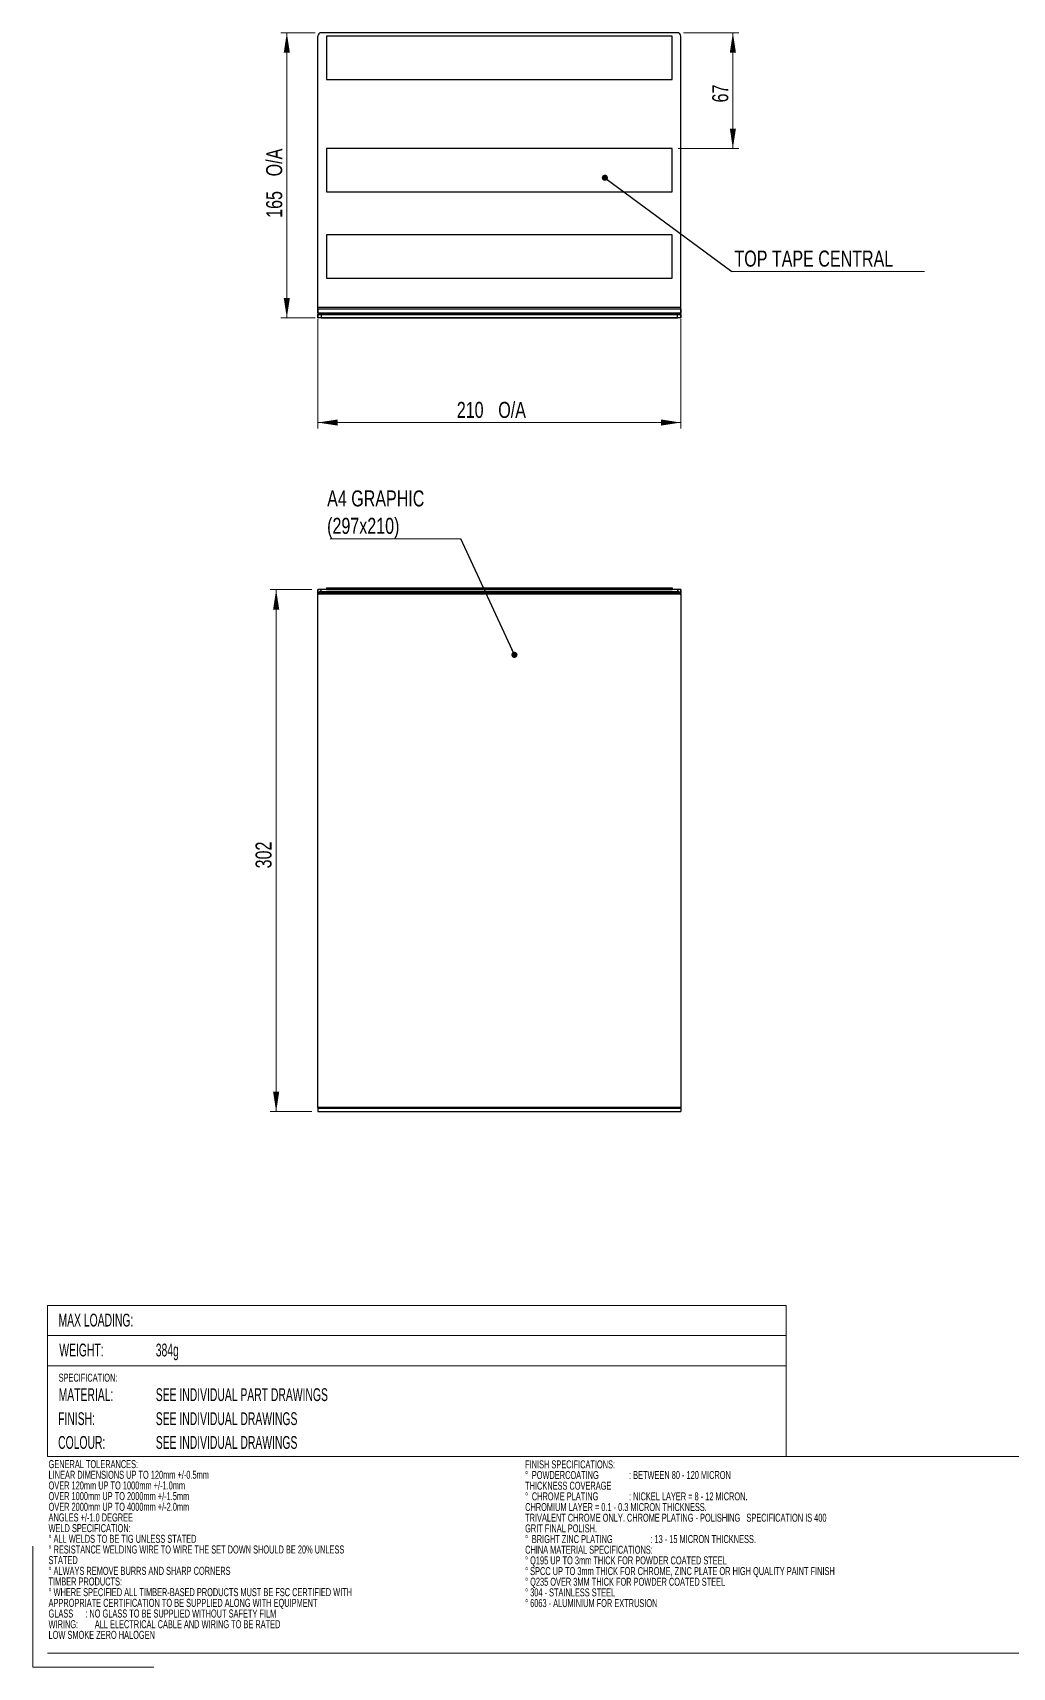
# Model space of a CAD drawing. Header units: millimetres. Extents: x 0 to 1470, y 0 to 1036.
# Drawn here: x 0 to 566, y 0 to 946 of the extents above; entities that cross this region are included whole.
import ezdxf

# ---------------------------------------------------------------- set-up
doc = ezdxf.new("R2010")
doc.units = ezdxf.units.MM
doc.layers.add('SLD-0', color=7, linetype='Continuous')
doc.styles.add('SLDTEXTSTYLE0', font='TXT', dxfattribs={"width": 0.605})
doc.styles.add('SLDTEXTSTYLE4', font='TXT', dxfattribs={"width": 0.75})
doc.dimstyles.new('SLDDIMSTYLE0', dxfattribs={"dimtxt": 9.260417, "dimasz": 11.557, "dimexe": 0, "dimexo": 0.0625, "dimgap": 2.315104, "dimtad": 1, "dimdec": 1, "dimrnd": 1e-09, "dimzin": 12, "dimdsep": 46, "dimtxsty": 'SLDTEXTSTYLE4', "dimsah": 1, "dimcen": 0.09, "dimadec": 0, "dimazin": 3, "dimtfac": 1, "dimtdec": 1, "dimtofl": 0, "dimtmove": 0, "dimatfit": 3, "dimfxl": 1, "dimfrac": 2, "dimtolj": 1, "dimtzin": 12, "dimarcsym": 0})
doc.dimstyles.new('SLDDIMSTYLE1', dxfattribs={"dimtxt": 0.18, "dimasz": 3.556, "dimexe": 0, "dimexo": 0.0625, "dimgap": 0, "dimtad": 0, "dimtih": 1, "dimtoh": 1, "dimdec": 0, "dimrnd": 1e-09, "dimzin": 0, "dimdsep": 46, "dimtxsty": 'Standard', "dimblk1": 'DOT', "dimblk2": 'DOT', "dimsah": 1, "dimcen": 0.09, "dimadec": 0, "dimazin": 0, "dimtfac": 3.556, "dimtdec": 0, "dimtofl": 0, "dimtmove": 0, "dimatfit": 3, "dimldrblk": 'DOT', "dimfxl": 1, "dimfrac": 2, "dimtolj": 1, "dimtzin": 0, "dimarcsym": 0})

# ---------------------------------------------------------------- blocks, each defined once
blk = doc.blocks.new('SW_NOTE_0')
at = {"color": 0, "linetype": 'Continuous', "lineweight": 18, "ltscale": 12.25, "attachment_point": 1, "style": 'SLDTEXTSTYLE0'}
for s, insert, char_height in [('FINISH SPECIFICATIONS:', (0, 5.97), 4.6302), ('THICKNESS COVERAGE', (0, -6.38), 4.6302), ('%%d', (0, -0.2), 4.63), ('POWDERCOATING', (3.88, -0.2), 4.6302), (': BETWEEN 80 - 120 MICRON', (60.12, -0.2), 4.6302), ('CHROMIUM LAYER = 0.1 - 0.3 MICRON THICKNESS.', (0, -18.73), 4.6302), ('%%d', (0, -12.55), 4.63), ('CHROME PLATING', (3.88, -12.55), 4.6302), (': NICKEL LAYER = 8 - 12 MICRON.', (60.12, -12.55), 4.6302), ('TRIVALENT CHROME ONLY. CHROME PLATING - POLISHING   SPECIFICATION IS 400', (0, -24.9), 4.6302), ('GRIT FINAL POLISH.', (0, -31.07), 4.6302), ('%%d', (0, -37.25), 4.63), ('BRIGHT ZINC PLATING', (3.88, -37.25), 4.6302), (': 13 - 15 MICRON THICKNESS.', (72.47, -37.25), 4.6302), ('CHINA MATERIAL SPECIFICATIONS:', (0, -43.42), 4.6302), ('%%d Q195 UP TO 3mm THICK FOR POWDER COATED STEEL', (0, -49.59), 4.6302), ('%%d SPCC UP TO 3mm THICK FOR CHROME, ZINC PLATE OR HIGH QUALITY PAINT FINISH', (0, -55.77), 4.6302), ('%%d Q235 OVER 3MM THICK FOR POWDER COATED STEEL', (0, -61.94), 4.6302), ('%%d 304 - STAINLESS STEEL', (0, -68.11), 4.6302), ('%%d 6063 - ALUMINIUM FOR EXTRUSION', (0, -74.29), 4.6302)]:
    blk.add_mtext(s, dxfattribs=dict(at, insert=insert, char_height=char_height))
blk = doc.blocks.new('SW_NOTE_0_3')
at = {"color": 0, "linetype": 'Continuous', "lineweight": 18, "ltscale": 12.25, "attachment_point": 1, "style": 'SLDTEXTSTYLE0'}
for s, insert, char_height in [('GENERAL TOLERANCES:', (0, 5.97), 4.6302), ('LINEAR DIMENSIONS UP TO 120mm +/-0.5mm', (0, -0.2), 4.6302), ('OVER 120mm UP TO 1000mm +/-1.0mm', (0, -6.38), 4.6302), ('OVER 1000mm UP TO 2000mm +/-1.5mm', (0, -12.55), 4.6302), ('OVER 2000mm UP TO 4000mm +/-2.0mm', (0, -18.73), 4.6302), ('ANGLES +/-1.0 DEGREE', (0, -24.9), 4.6302), ('WELD SPECIFICATION:', (0, -31.07), 4.6302), ('%%d ALL WELDS TO BE TIG UNLESS STATED', (0, -37.25), 4.6302), ('%%d RESISTANCE WELDING WIRE TO WIRE THE SET DOWN SHOULD BE 20% UNLESS', (0, -43.42), 4.6302), ('STATED', (0, -49.59), 4.63), ('%%d ALWAYS REMOVE BURRS AND SHARP CORNERS', (0, -55.77), 4.6302), ('TIMBER PRODUCTS:', (0, -61.94), 4.6302), ('APPROPRIATE CERTIFICATION TO BE SUPPLIED ALONG WITH EQUIPMENT', (0, -74.29), 4.6302), ('%%d WHERE SPECIFIED ALL TIMBER-BASED PRODUCTS MUST BE FSC CERTIFIED WITH', (0, -68.11), 4.6302), ('GLASS', (0, -80.46), 4.63), (': NO GLASS TO BE SUPPLIED WITHOUT SAFETY FILM', (21.26, -80.46), 4.6302), ('WIRING:', (0, -86.64), 4.63), ('LOW SMOKE ZERO HALOGEN', (0, -92.81), 4.6302), ('ALL ELECTRICAL CABLE AND WIRING TO BE RATED', (26.75, -86.64), 4.6302)]:
    blk.add_mtext(s, dxfattribs=dict(at, insert=insert, char_height=char_height))
blk = doc.blocks.new('_D')
at = {"color": 8, "linetype": 'Continuous', "lineweight": 18, "ltscale": 12.25}
for p, q in [((161.21, 623.56), (137.1, 623.56)), ((140.6, 321.56), (140.6, 623.56)), ((161.21, 321.56), (137.1, 321.56))]:
    blk.add_line(p, q, dxfattribs=at)
for points in [[(140.6, 623.56), (138.82, 612.01), (142.38, 612.01)], [(140.6, 321.56), (142.38, 333.12), (138.82, 333.12)]]:
    blk.add_solid(points, dxfattribs=at)
at = {"color": 8, "linetype": 'Continuous', "lineweight": 18, "ltscale": 12.25, "insert": (128.67, 462.3), "char_height": 9.26, "attachment_point": 1, "rotation": 90, "style": 'SLDTEXTSTYLE4'}
blk.add_mtext('302', dxfattribs=at)
blk = doc.blocks.new('SW_NOTE_0_4')
at = {"color": 0, "linetype": 'Continuous', "lineweight": 18, "ltscale": 12.25}
blk.add_line((-75.66, 0), (0, 0), dxfattribs=at)
at = {"color": 0, "linetype": 'Continuous', "lineweight": 18, "ltscale": 12.25, "char_height": 9.26, "attachment_point": 1, "style": 'SLDTEXTSTYLE4'}
for s, insert in [('A4 GRAPHIC', (-77.39, 28)), ('(297x210)', (-77.39, 12.16))]:
    blk.add_mtext(s, dxfattribs=dict(at, insert=insert))
blk = doc.blocks.new('_Dot')
at = {"color": 0, "linetype": 'ByBlock', "lineweight": -2}
blk.add_line((-0.5, 0), (-1, 0), dxfattribs=at)
at = {"color": 0, "linetype": 'ByBlock', "const_width": 0.5}
blk.add_lwpolyline([(-0.25, 0, 1), (0.25, 0, 1)], format="xyb", close=True, dxfattribs=at)
blk = doc.blocks.new('_D_4')
at = {"color": 8, "linetype": 'Continuous', "lineweight": 18, "ltscale": 12.25}
for p, q in [((164.71, 780.25), (164.71, 716.73)), ((374.71, 780.25), (374.71, 716.73)), ((374.71, 720.23), (164.71, 720.23))]:
    blk.add_line(p, q, dxfattribs=at)
for points in [[(164.71, 720.23), (176.27, 718.45), (176.27, 722.01)], [(374.71, 720.23), (363.15, 722.01), (363.15, 718.45)]]:
    blk.add_solid(points, dxfattribs=at)
at = {"color": 8, "linetype": 'Continuous', "lineweight": 18, "ltscale": 12.25, "char_height": 9.26, "attachment_point": 1, "style": 'SLDTEXTSTYLE4'}
for s, insert in [('210', (245.1, 732.17)), ('O/A', (269.1, 732.17))]:
    blk.add_mtext(s, dxfattribs=dict(at, insert=insert))
blk = doc.blocks.new('_D_5')
at = {"color": 8, "linetype": 'Continuous', "lineweight": 18, "ltscale": 12.25}
for p, q in [((163.21, 945.75), (143.26, 945.75)), ((146.76, 780.75), (146.76, 945.75)), ((163.21, 780.75), (143.26, 780.75))]:
    blk.add_line(p, q, dxfattribs=at)
for points in [[(146.76, 945.75), (144.99, 934.2), (148.54, 934.2)], [(146.76, 780.75), (148.54, 792.31), (144.99, 792.31)]]:
    blk.add_solid(points, dxfattribs=at)
at = {"color": 8, "linetype": 'Continuous', "lineweight": 18, "ltscale": 12.25, "char_height": 9.26, "attachment_point": 1, "rotation": 90, "style": 'SLDTEXTSTYLE4'}
for s, insert in [('O/A', (134.83, 862.65)), ('165', (134.83, 838.65))]:
    blk.add_mtext(s, dxfattribs=dict(at, insert=insert))
blk = doc.blocks.new('_D_6')
at = {"color": 7, "linetype": 'Continuous', "lineweight": 18, "ltscale": 12.25}
for p, q in [((376.21, 945.75), (408.32, 945.75)), ((404.82, 945.75), (404.82, 878.75)), ((373.21, 878.75), (408.32, 878.75))]:
    blk.add_line(p, q, dxfattribs=at)
for points in [[(404.82, 945.75), (403.05, 934.2), (406.6, 934.2)], [(404.82, 878.75), (406.6, 890.31), (403.05, 890.31)]]:
    blk.add_solid(points, dxfattribs=at)
at = {"color": 7, "linetype": 'Continuous', "lineweight": 18, "ltscale": 12.25, "insert": (392.89, 905.41), "char_height": 9.26, "attachment_point": 1, "rotation": 90, "style": 'SLDTEXTSTYLE4'}
blk.add_mtext('67', dxfattribs=at)
blk = doc.blocks.new('SW_NOTE_0_6')
at = {"color": 0, "linetype": 'Continuous', "lineweight": 18, "ltscale": 12.25}
blk.add_line((111.57, 0), (0, 0), dxfattribs=at)
at = {"color": 0, "linetype": 'Continuous', "lineweight": 18, "ltscale": 12.25, "insert": (1.55, 12.08), "char_height": 9.2604, "attachment_point": 1, "style": 'SLDTEXTSTYLE4'}
blk.add_mtext('TOP TAPE CENTRAL', dxfattribs=at)

msp = doc.modelspace()

# ---------------------------------------------------------------- linework, layer by layer
at = {"color": 7, "linetype": 'Continuous', "lineweight": 18, "ltscale": 3.5}
for p, q in [((8.26, 122), (8.26, 209.5)), ((8.26, 209.5), (435.66, 209.5)), ((435.66, 122), (435.66, 209.5)), ((8.26, 192), (435.66, 192)), ((8.26, 174.5), (435.66, 174.5)), ((8.26, 122), (435.66, 122)), ((8.26, 122), (1461.27, 122)), ((-0.25, 0.11), (-0.25, 70.11)), ((69.75, 0.11), (-0.25, 0.11)), ((8.26, 8.31), (1461.27, 8.31)), ((8.26, 8.31), (1461.27, 8.31))]:
    msp.add_line(p, q, dxfattribs=at)
at = {"layer": 'SLD-0', "ltscale": 3.5}
for p, q in [((372.71, 945.75), (166.71, 945.75)), ((372.71, 945.75), (166.71, 945.75)), ((164.71, 786.75), (164.71, 943.75)), ((164.71, 786.75), (164.71, 943.75)), ((169.71, 943.75), (169.71, 918.75)), ((369.71, 943.75), (169.71, 943.75)), ((369.71, 918.75), (369.71, 943.75)), ((374.71, 786.75), (374.71, 943.75)), ((374.71, 786.75), (374.71, 943.75)), ((169.71, 918.75), (369.71, 918.75)), ((369.71, 878.75), (169.71, 878.75)), ((169.71, 878.75), (169.71, 853.75)), ((369.71, 853.75), (369.71, 878.75)), ((169.71, 853.75), (369.71, 853.75)), ((169.71, 828.75), (169.71, 803.75)), ((369.71, 828.75), (169.71, 828.75)), ((369.71, 803.75), (369.71, 828.75)), ((169.71, 803.75), (369.71, 803.75)), ((164.71, 783.75), (164.71, 786.75)), ((374.71, 786.75), (164.71, 786.75)), ((374.71, 786.75), (164.71, 786.75)), ((164.71, 785.75), (164.71, 786.75)), ((374.71, 785.75), (164.71, 785.75)), ((164.71, 783.75), (164.71, 785.75)), ((164.71, 783.75), (164.71, 785.75)), ((164.71, 785.75), (164.71, 783.75)), ((374.71, 785.75), (164.71, 785.75)), ((374.71, 783.75), (374.71, 786.75)), ((374.71, 785.75), (374.71, 786.75)), ((374.71, 785.75), (374.71, 783.75)), ((374.71, 783.75), (374.71, 785.75)), ((374.71, 783.75), (374.71, 785.75)), ((164.71, 783.75), (164.71, 783.45)), ((164.71, 783.75), (374.71, 783.75)), ((164.71, 783.45), (164.71, 782.75)), ((164.71, 783.45), (164.71, 780.75)), ((164.71, 783.45), (374.71, 783.45)), ((164.71, 782.75), (166.71, 782.75)), ((164.71, 780.75), (164.71, 782.75)), ((374.71, 782.75), (164.71, 782.75)), ((164.71, 782.75), (164.71, 780.75)), ((166.71, 780.75), (164.71, 780.75)), ((374.71, 780.75), (164.71, 780.75)), ((166.71, 782.75), (166.71, 780.75)), ((166.71, 782.75), (372.71, 782.75)), ((166.71, 780.75), (372.71, 780.75)), ((372.71, 780.75), (372.71, 782.75)), ((372.71, 782.75), (374.71, 782.75)), ((374.71, 780.75), (372.71, 780.75)), ((374.71, 783.75), (374.71, 783.45)), ((374.71, 780.75), (374.71, 783.45)), ((374.71, 782.75), (374.71, 783.45)), ((374.71, 782.75), (374.71, 780.75)), ((374.71, 782.75), (374.71, 780.75)), ((169.71, 624.56), (169.71, 623.56)), ((169.71, 624.56), (369.71, 624.56)), ((369.71, 624.56), (369.71, 623.56)), ((164.71, 621.06), (164.71, 623.56)), ((374.71, 623.56), (164.71, 623.56)), ((164.71, 621.56), (164.71, 623.56)), ((164.71, 623.56), (164.71, 621.56)), ((166.71, 623.56), (164.71, 623.56)), ((164.71, 621.06), (164.71, 621.56)), ((374.71, 621.56), (164.71, 621.56)), ((164.71, 621.56), (166.71, 621.56)), ((164.71, 324.06), (164.71, 621.06)), ((164.71, 621.06), (374.71, 621.06)), ((164.71, 324.06), (164.71, 620.56)), ((164.71, 324.06), (164.71, 620.56)), ((166.71, 621.56), (166.71, 623.56)), ((169.71, 623.56), (166.71, 623.56)), ((166.71, 622.56), (372.71, 622.56)), ((166.71, 622.56), (372.71, 622.56)), ((169.71, 621.56), (166.71, 621.56)), ((169.71, 623.56), (369.71, 623.56)), ((169.71, 621.56), (169.71, 621.06)), ((169.71, 621.56), (369.71, 621.56)), ((372.71, 623.56), (369.71, 623.56)), ((369.71, 621.56), (369.71, 621.06)), ((372.71, 621.56), (369.71, 621.56)), ((374.71, 623.56), (372.71, 623.56)), ((372.71, 623.56), (372.71, 621.56)), ((372.71, 621.56), (374.71, 621.56)), ((374.71, 621.06), (374.71, 623.56)), ((374.71, 623.56), (374.71, 621.56)), ((374.71, 621.56), (374.71, 623.56)), ((374.71, 621.06), (374.71, 621.56)), ((374.71, 621.06), (374.71, 324.06)), ((374.71, 620.56), (374.71, 324.06)), ((374.71, 620.56), (374.71, 324.06)), ((374.71, 324.06), (164.71, 324.06)), ((164.71, 324.06), (164.71, 321.6)), ((374.71, 324.06), (164.71, 324.06)), ((164.71, 324.06), (164.71, 323.56)), ((374.71, 324.06), (164.71, 324.06)), ((164.71, 323.56), (374.71, 323.56)), ((164.71, 321.56), (374.71, 321.56)), ((374.71, 324.06), (374.71, 321.6)), ((374.71, 324.06), (374.71, 323.56))]:
    msp.add_line(p, q, dxfattribs=at)
at = {"layer": 'SLD-0', "ltscale": 12.25}
for centre, start, end in [((166.71, 943.75), 90, 180), ((166.71, 943.75), 90, 180), ((372.71, 943.75), 0, 90), ((372.71, 943.75), 0, 90), ((166.71, 620.56), 90, 180), ((166.71, 620.56), 90, 180), ((372.71, 620.56), 0, 90), ((372.71, 620.56), 0, 90)]:
    msp.add_arc(centre, 2, start, end, dxfattribs=at)

# ---------------------------------------------------------------- block references
at = {"color": 7, "linetype": 'Continuous', "lineweight": 18, "ltscale": 3.5}
for name, p in [('SW_NOTE_0_6', (404.17, 807.6)), ('SW_NOTE_0_3', (8.93, 114.01)), ('SW_NOTE_0', (284.63, 113.87))]:
    msp.add_blockref(name, p, dxfattribs=at)
at = {"color": 59, "linetype": 'Continuous', "lineweight": 18, "ltscale": 3.5}
msp.add_blockref('SW_NOTE_0_4', (247.48, 652.95), dxfattribs=at)

# ---------------------------------------------------------------- texts
at = {"color": 7, "linetype": 'Continuous', "lineweight": 18, "ltscale": 12.25, "attachment_point": 1, "style": 'SLDTEXTSTYLE0'}
for s, insert, char_height in [('MAX LOADING:', (14.7, 204.68), 7.4083), ('WEIGHT:', (15.15, 187.37), 7.408), ('384g', (70.96, 187.37), 7.408), ('SPECIFICATION:', (14.77, 170), 4.6302), ('MATERIAL:', (14.77, 161.55), 7.408), ('SEE INDIVIDUAL PART DRAWINGS^I', (70.96, 161.55), 7.4083), ('FINISH:', (14.47, 147.66), 7.408), ('SEE INDIVIDUAL DRAWINGS', (70.96, 147.66), 7.4083), ('COLOUR:', (14.47, 133.91), 7.408), ('SEE INDIVIDUAL DRAWINGS', (70.96, 133.91), 7.4083)]:
    msp.add_mtext(s, dxfattribs=dict(at, insert=insert, char_height=char_height))

# ---------------------------------------------------------------- dimensions: what is measured, and where the dimension line sits
at = {"color": 8, "linetype": 'Continuous', "lineweight": 18, "ltscale": 3.5}
dim = msp.add_linear_dim(base=(146.76, 945.75), p1=(166.71, 780.75), p2=(166.71, 945.75), angle=90, text='<> O/A', dimstyle='SLDDIMSTYLE0', dxfattribs=at)
dim.commit()
dim.dimension.update_dxf_attribs({"geometry": '_D_5', "text_midpoint": (146.76, 863.25), "dimtype": 160})
at = {"color": 7, "linetype": 'Continuous', "lineweight": 18, "ltscale": 3.5}
dim = msp.add_linear_dim(base=(404.82, 878.75), p1=(372.71, 945.75), p2=(369.71, 878.75), angle=90, dimstyle='SLDDIMSTYLE0', dxfattribs=at)
dim.commit()
dim.dimension.update_dxf_attribs({"geometry": '_D_6', "text_midpoint": (404.82, 912.25), "dimtype": 160})
at = {"color": 8, "linetype": 'Continuous', "lineweight": 18, "ltscale": 3.5}
dim = msp.add_linear_dim(base=(164.71, 720.23), p1=(374.71, 783.75), p2=(164.71, 783.75), text='<> O/A', dimstyle='SLDDIMSTYLE0', dxfattribs=at)
dim.commit()
dim.dimension.update_dxf_attribs({"geometry": '_D_4', "text_midpoint": (269.71, 720.23), "dimtype": 160})
dim = msp.add_linear_dim(base=(140.6, 623.56), p1=(164.71, 321.56), p2=(164.71, 623.56), angle=90, dimstyle='SLDDIMSTYLE0', dxfattribs=at)
dim.commit()
dim.dimension.update_dxf_attribs({"geometry": '_D', "text_midpoint": (140.6, 472.56), "dimtype": 160})

# ---------------------------------------------------------------- leaders
at = {"color": 7, "linetype": 'Continuous', "lineweight": 18, "ltscale": 12.25}
msp.add_leader([(330.76, 861.84), (404.17, 807.6)], dimstyle='SLDDIMSTYLE1', dxfattribs=at)
at = {"color": 59, "linetype": 'Continuous', "lineweight": 18, "ltscale": 12.25}
msp.add_leader([(278.45, 585.84), (247.48, 652.95)], dimstyle='SLDDIMSTYLE1', dxfattribs=at)

doc.saveas('drawing.dxf')
